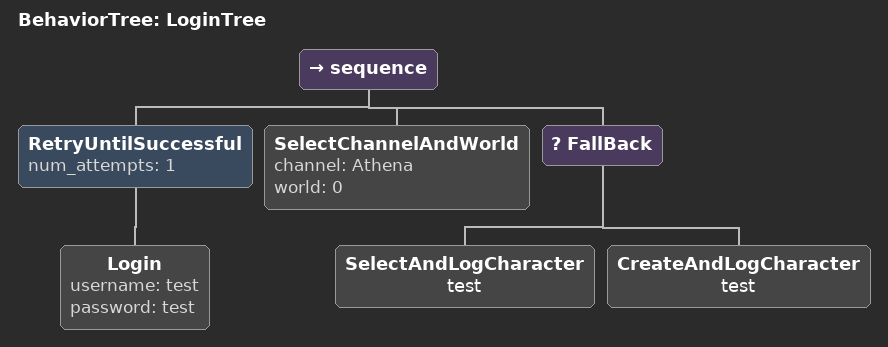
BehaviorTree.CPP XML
<root main_tree_to_execute="LoginTree">
    <BehaviorTree ID="LoginTree">
        <sequence>
            <RetryUntilSuccessful num_attempts="1">
                <Login username="test" password="test" />
            </RetryUntilSuccessful>
            <SelectChannelAndWorld channel="Athena" world="0" />
            <FallBack>
                <SelectAndLogCharacter name="test" />
                <CreateAndLogCharacter name="test" />
            </FallBack>
        </sequence>
    </BehaviorTree>
</root>
